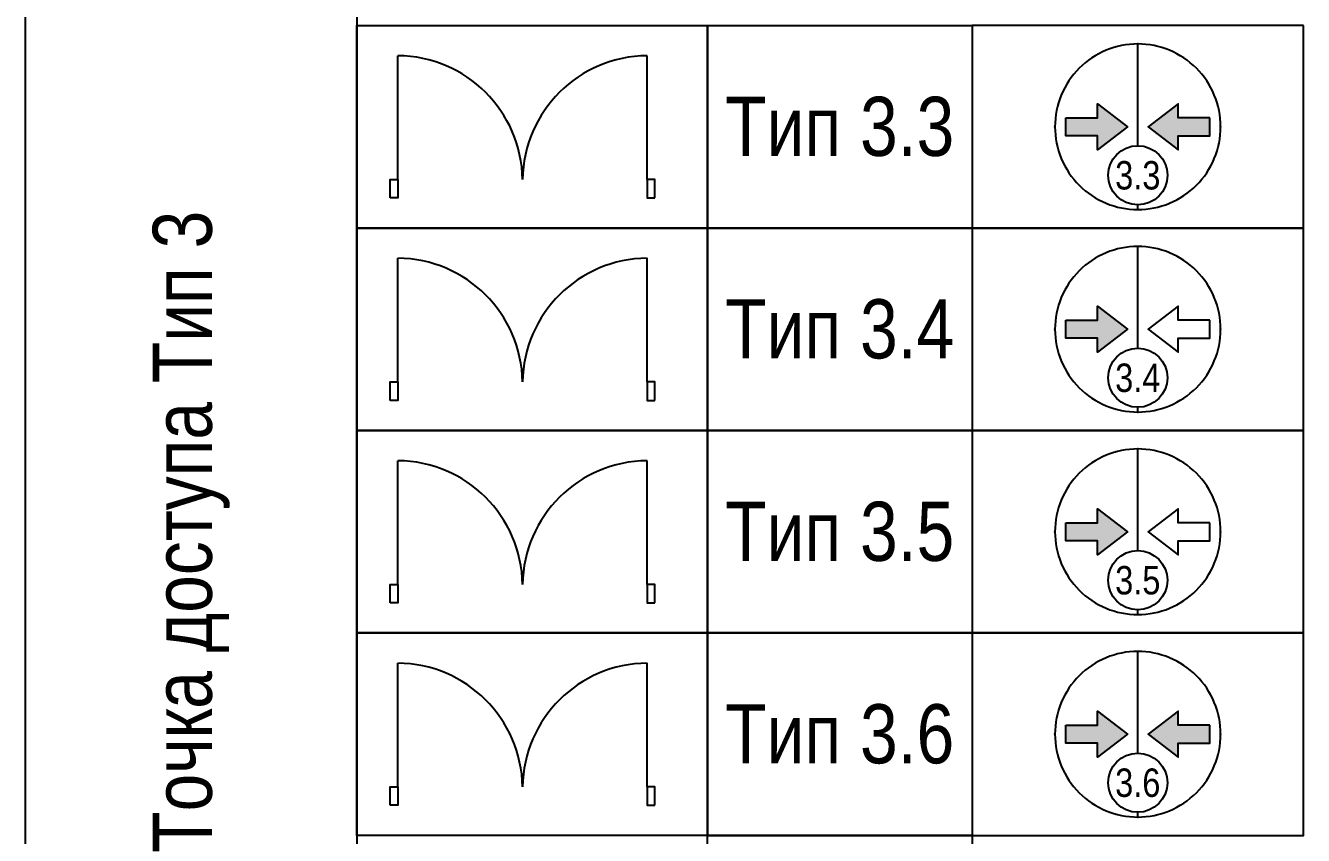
# Model space of a CAD drawing. Header units: millimetres. Extents: x -21000 to 351902, y -261781 to 19312.
# Drawn here: x 44000 to 49400, y -22744 to -19320 of the extents above; entities that cross this region are included whole.
import ezdxf
from ezdxf.enums import TextEntityAlignment as Align

# ---------------------------------------------------------------- set-up
doc = ezdxf.new("R2010")
doc.units = ezdxf.units.MM
doc.header["$MEASUREMENT"] = 0
doc.set_wipeout_variables(frame=1)
doc.layers.add('__Текст', color=7, linetype='Continuous', lineweight=0)
for name, color, linetype in [('_АТ-Имя', 7, 'Continuous'), ('_БЛ-Маска', 250, 'Continuous'), ('_БЛ-Рамки', 7, 'Continuous'), ('_КД', 84, 'Continuous')]:
    doc.layers.add(name, color=color, linetype=linetype)
for name, color, linetype, plot in [('_АТ-КД-Тип ТД', 250, 'Continuous', False), ('_АТ-Примечания', 250, 'Continuous', False), ('NOPRINT', 50, 'Continuous', False)]:
    doc.layers.add(name, color=color, linetype=linetype, plot=plot)
doc.styles.add('Arial Narrow', font='ARIALN.TTF', dxfattribs={"height": 2.5})
doc.styles.add('Arial_Narrow_shtamp', font='ARIALN.TTF')
doc.styles.add('AT-Шрифт', font='ARIALN.TTF', dxfattribs={"height": 250})

# ---------------------------------------------------------------- blocks, each defined once
blk = doc.blocks.new('Дверь2д')
at = {"color": 32}
for p, q in [((65, 156), (65, 1202)), ((2171, 156), (2171, 1202))]:
    blk.add_line(p, q, dxfattribs=at)
for points in [[(0, 0), (0, 156), (65, 156), (65, 0)], [(2236, 0), (2236, 156), (2171, 156), (2171, 0)]]:
    blk.add_lwpolyline(points, close=True, dxfattribs=at)
for centre, start, end in [((56, 140), 0.8581, 89.4967), ((2180, 140), 90.5033, 179.1419)]:
    blk.add_arc(centre, 1062, start, end, dxfattribs=at)
blk = doc.blocks.new('*U2')
at = {"layer": 'NOPRINT', "lineweight": 0}
blk.add_lwpolyline([(20, 292), (205, 292), (205, 5), (20, 5)], close=True, dxfattribs=at)
at = {"layer": 'NOPRINT', "color": 1, "lineweight": 0, "style": 'Arial_Narrow_shtamp'}
blk.add_attdef('N_LISTA', text='', height=2, dxfattribs=at).set_placement((90.17, 7.418), align=Align.MIDDLE_LEFT)
blk = doc.blocks.new('Дверь2п')
at = {"color": 5}
for p, q in [((65, 156), (65, 1202)), ((2171, 156), (2171, 1202))]:
    blk.add_line(p, q, dxfattribs=at)
for points in [[(0, 0), (0, 156), (65, 156), (65, 0)], [(2236, 0), (2236, 156), (2171, 156), (2171, 0)]]:
    blk.add_lwpolyline(points, close=True, dxfattribs=at)
for centre, start, end in [((56, 140), 0.8581, 89.4967), ((2180, 140), 90.5033, 179.1419)]:
    blk.add_arc(centre, 1062, start, end, dxfattribs=at)
blk = doc.blocks.new('ТД3.3')
blk.add_wipeout([(3.5, 0), (3.498, -0.109), (3.493, -0.219), (3.484, -0.329), (3.472, -0.438), (3.457, -0.547), (3.438, -0.655), (3.416, -0.763), (3.39, -0.87), (3.361, -0.976), (3.329, -1.081), (3.293, -1.185), (3.254, -1.288), (3.212, -1.39), (3.167, -1.49), (3.119, -1.589), (3.067, -1.686), (3.013, -1.781), (2.955, -1.875), (2.895, -1.967), (2.832, -2.057), (2.766, -2.145), (2.697, -2.231), (2.625, -2.314), (2.551, -2.395), (2.475, -2.474), (2.396, -2.551), (2.315, -2.625), (2.231, -2.696), (2.145, -2.765), (2.057, -2.831), (1.967, -2.894), (1.875, -2.955), (1.782, -3.012), (1.686, -3.067), (1.589, -3.118), (1.49, -3.166), (1.39, -3.212), (1.288, -3.254), (1.186, -3.293), (1.082, -3.328), (0.976, -3.361), (0.87, -3.39), (0.763, -3.415), (0.656, -3.438), (0.548, -3.456), (0.439, -3.472), (0.329, -3.484), (0.22, -3.493), (0.11, -3.498), (0, -3.5), (-0.11, -3.498), (-0.22, -3.493), (-0.329, -3.484), (-0.439, -3.472), (-0.548, -3.456), (-0.656, -3.438), (-0.764, -3.415), (-0.87, -3.39), (-0.976, -3.361), (-1.082, -3.328), (-1.186, -3.293), (-1.288, -3.254), (-1.39, -3.212), (-1.49, -3.166), (-1.589, -3.118), (-1.686, -3.067), (-1.782, -3.012), (-1.875, -2.955), (-1.967, -2.894), (-2.057, -2.831), (-2.145, -2.765), (-2.231, -2.696), (-2.315, -2.625), (-2.396, -2.551), (-2.475, -2.474), (-2.551, -2.395), (-2.625, -2.314), (-2.697, -2.231), (-2.766, -2.145), (-2.832, -2.057), (-2.895, -1.967), (-2.955, -1.875), (-3.013, -1.781), (-3.067, -1.686), (-3.119, -1.589), (-3.167, -1.49), (-3.212, -1.39), (-3.254, -1.288), (-3.293, -1.185), (-3.329, -1.081), (-3.361, -0.976), (-3.39, -0.87), (-3.416, -0.763), (-3.438, -0.655), (-3.457, -0.547), (-3.472, -0.438), (-3.484, -0.329), (-3.493, -0.219), (-3.498, -0.109), (-3.5, 0), (-3.498, 0.11), (-3.493, 0.22), (-3.484, 0.33), (-3.472, 0.439), (-3.457, 0.548), (-3.438, 0.656), (-3.416, 0.764), (-3.39, 0.871), (-3.361, 0.977), (-3.329, 1.082), (-3.293, 1.186), (-3.254, 1.289), (-3.212, 1.39), (-3.167, 1.491), (-3.119, 1.589), (-3.067, 1.687), (-3.013, 1.782), (-2.955, 1.876), (-2.895, 1.968), (-2.832, 2.058), (-2.766, 2.146), (-2.697, 2.231), (-2.625, 2.315), (-2.551, 2.396), (-2.475, 2.475), (-2.396, 2.552), (-2.315, 2.626), (-2.231, 2.697), (-2.145, 2.766), (-2.057, 2.832), (-1.967, 2.895), (-1.875, 2.956), (-1.782, 3.013), (-1.686, 3.068), (-1.589, 3.119), (-1.49, 3.167), (-1.39, 3.213), (-1.288, 3.255), (-1.186, 3.294), (-1.082, 3.329), (-0.976, 3.361), (-0.87, 3.39), (-0.764, 3.416), (-0.656, 3.438), (-0.548, 3.457), (-0.439, 3.473), (-0.329, 3.485), (-0.22, 3.494), (-0.11, 3.499), (0, 3.5), (0.11, 3.499), (0.22, 3.494), (0.329, 3.485), (0.439, 3.473), (0.548, 3.457), (0.656, 3.438), (0.763, 3.416), (0.87, 3.39), (0.976, 3.361), (1.082, 3.329), (1.186, 3.294), (1.288, 3.255), (1.39, 3.213), (1.49, 3.167), (1.589, 3.119), (1.686, 3.068), (1.782, 3.013), (1.875, 2.956), (1.967, 2.895), (2.057, 2.832), (2.145, 2.766), (2.231, 2.697), (2.315, 2.626), (2.396, 2.552), (2.475, 2.475), (2.551, 2.396), (2.625, 2.315), (2.697, 2.231), (2.766, 2.146), (2.832, 2.058), (2.895, 1.968), (2.955, 1.876), (3.013, 1.782), (3.067, 1.687), (3.119, 1.589), (3.167, 1.491), (3.212, 1.39), (3.254, 1.289), (3.293, 1.186), (3.329, 1.082), (3.361, 0.977), (3.39, 0.871), (3.416, 0.764), (3.438, 0.656), (3.457, 0.548), (3.472, 0.439), (3.484, 0.33), (3.493, 0.22), (3.498, 0.11)]).dxf.layer = '_БЛ-Маска'
at = {"ltscale": 100}
h = blk.add_hatch(color=84, dxfattribs=at)
h.dxf.hatch_style = 1
h.paths.add_polyline_path([(-1.7, 0.381), (-3.039, 0.381), (-3.039, -0.38), (-1.7, -0.38), (-1.7, -0.974), (-0.434, 0), (-1.7, 0.975)])
h = blk.add_hatch(color=84, dxfattribs=at)
h.dxf.hatch_style = 1
h.paths.add_polyline_path([(1.7, 0.381), (3.039, 0.381), (3.039, -0.38), (1.7, -0.38), (1.7, -0.974), (0.434, 0), (1.7, 0.975)])
blk.add_lwpolyline([(3.5, 0, 0.414214), (0, 3.5, 0.414214), (-3.5, 0, 0.414214), (0, -3.5, 0.414214)], format="xyb", close=True, dxfattribs=at)
blk.add_lwpolyline([(0, -3.5), (0, 3.5)], dxfattribs=at)
blk.add_lwpolyline([(0, -3.5), (0, 3.5)], dxfattribs=at)
for points in [[(-3.039, 0.381), (-1.7, 0.381), (-1.7, 0.975), (-0.434, 0), (-1.7, -0.974), (-1.7, -0.38), (-3.039, -0.38)], [(3.039, 0.381), (1.7, 0.381), (1.7, 0.975), (0.434, 0), (1.7, -0.974), (1.7, -0.38), (3.039, -0.38)]]:
    blk.add_lwpolyline(points, close=True, dxfattribs=at)
at = {"color": 0, "linetype": 'ByBlock', "lineweight": -2, "ltscale": 100}
for p in [(0, 3.5), (-3.5, 0), (3.5, 0), (0, -3.5)]:
    blk.add_point(p, dxfattribs=at)
at = {"layer": '_АТ-Имя', "ltscale": 100, "style": 'AT-Шрифт'}
blk.add_attdef('ПОЗИЦИЯ', text='', height=2, dxfattribs=at).set_placement((0.047, 3.502), align=Align.BOTTOM_CENTER)
at = {"layer": '_АТ-Примечания', "ltscale": 100, "style": 'AT-Шрифт', "flags": 1}
blk.add_attdef('МАРКА', text='', height=0.25, dxfattribs=at).set_placement((0.341, 3.126), align=Align.MIDDLE_CENTER)
for tag, p in [('НАИМЕНОВАНИЕ', (0.047, 3.501)), ('КОД', (0.047, 2.501)), ('РИП', (0.047, 2.001)), ('КД', (0.047, 1.501)), ('СЧ', (0.047, 1.001)), ('ДК', (0.047, 0.501)), ('КВ', (0.047, 0.001)), ('АКВ', (0.047, -0.499)), ('ЗАМОК', (0.047, -0.999)), ('ДОВОДЧИК', (0.047, -1.499))]:
    blk.add_attdef(tag, p, '', height=0.25, dxfattribs=at)
at = {"linetype": 'ByBlock'}
blk.add_wipeout([(1.251, -2.05), (1.248, -2.128), (1.241, -2.206), (1.228, -2.284), (1.211, -2.36), (1.189, -2.436), (1.163, -2.51), (1.132, -2.582), (1.096, -2.652), (1.056, -2.719), (1.012, -2.784), (0.964, -2.846), (0.912, -2.905), (0.856, -2.961), (0.797, -3.013), (0.735, -3.061), (0.67, -3.105), (0.603, -3.145), (0.533, -3.181), (0.461, -3.212), (0.387, -3.238), (0.311, -3.26), (0.235, -3.277), (0.157, -3.29), (0.079, -3.297), (0.001, -3.3), (-0.078, -3.297), (-0.156, -3.29), (-0.234, -3.277), (-0.31, -3.26), (-0.386, -3.238), (-0.46, -3.212), (-0.532, -3.181), (-0.602, -3.145), (-0.669, -3.105), (-0.734, -3.061), (-0.796, -3.013), (-0.855, -2.961), (-0.911, -2.905), (-0.963, -2.846), (-1.011, -2.784), (-1.055, -2.719), (-1.095, -2.652), (-1.13, -2.582), (-1.162, -2.51), (-1.188, -2.436), (-1.21, -2.36), (-1.227, -2.284), (-1.24, -2.206), (-1.247, -2.128), (-1.249, -2.05), (-1.247, -1.971), (-1.24, -1.893), (-1.227, -1.815), (-1.21, -1.739), (-1.188, -1.663), (-1.162, -1.589), (-1.13, -1.517), (-1.095, -1.447), (-1.055, -1.38), (-1.011, -1.315), (-0.963, -1.253), (-0.911, -1.194), (-0.855, -1.138), (-0.796, -1.086), (-0.734, -1.038), (-0.669, -0.994), (-0.602, -0.954), (-0.532, -0.919), (-0.46, -0.887), (-0.386, -0.861), (-0.31, -0.839), (-0.234, -0.822), (-0.156, -0.809), (-0.078, -0.802), (0.001, -0.8), (0.079, -0.802), (0.157, -0.809), (0.235, -0.822), (0.311, -0.839), (0.387, -0.861), (0.461, -0.887), (0.533, -0.919), (0.603, -0.954), (0.67, -0.994), (0.735, -1.038), (0.797, -1.086), (0.856, -1.138), (0.912, -1.194), (0.964, -1.253), (1.012, -1.315), (1.056, -1.38), (1.096, -1.447), (1.132, -1.517), (1.163, -1.589), (1.189, -1.663), (1.211, -1.739), (1.228, -1.815), (1.241, -1.893), (1.248, -1.971)], dxfattribs=at).dxf.layer = '_АТ-КД-Тип ТД'
at = {"layer": '_АТ-КД-Тип ТД', "color": 32, "linetype": 'ByBlock', "lineweight": -2}
blk.add_circle((0.001, -2.05), 1.25, dxfattribs=at)
at = {"layer": '_АТ-КД-Тип ТД', "color": 7, "linetype": 'ByBlock', "lineweight": -2, "ltscale": 100, "style": 'AT-Шрифт'}
blk.add_attdef('ТИП', text='', height=1.2, dxfattribs=at).set_placement((0, -2.05), align=Align.MIDDLE_CENTER)
blk = doc.blocks.new('ТД3.4')
blk.add_wipeout([(3.5, 0), (3.498, -0.109), (3.493, -0.219), (3.484, -0.329), (3.472, -0.438), (3.457, -0.547), (3.438, -0.655), (3.416, -0.763), (3.39, -0.87), (3.361, -0.976), (3.329, -1.081), (3.293, -1.185), (3.254, -1.288), (3.212, -1.39), (3.167, -1.49), (3.119, -1.589), (3.067, -1.686), (3.013, -1.781), (2.955, -1.875), (2.895, -1.967), (2.832, -2.057), (2.766, -2.145), (2.697, -2.231), (2.625, -2.314), (2.551, -2.395), (2.475, -2.474), (2.396, -2.551), (2.315, -2.625), (2.231, -2.696), (2.145, -2.765), (2.057, -2.831), (1.967, -2.894), (1.875, -2.955), (1.782, -3.012), (1.686, -3.067), (1.589, -3.118), (1.49, -3.166), (1.39, -3.212), (1.288, -3.254), (1.186, -3.293), (1.082, -3.328), (0.976, -3.361), (0.87, -3.39), (0.763, -3.415), (0.656, -3.438), (0.548, -3.456), (0.439, -3.472), (0.329, -3.484), (0.22, -3.493), (0.11, -3.498), (0, -3.5), (-0.11, -3.498), (-0.22, -3.493), (-0.329, -3.484), (-0.439, -3.472), (-0.548, -3.456), (-0.656, -3.438), (-0.764, -3.415), (-0.87, -3.39), (-0.976, -3.361), (-1.082, -3.328), (-1.186, -3.293), (-1.288, -3.254), (-1.39, -3.212), (-1.49, -3.166), (-1.589, -3.118), (-1.686, -3.067), (-1.782, -3.012), (-1.875, -2.955), (-1.967, -2.894), (-2.057, -2.831), (-2.145, -2.765), (-2.231, -2.696), (-2.315, -2.625), (-2.396, -2.551), (-2.475, -2.474), (-2.551, -2.395), (-2.625, -2.314), (-2.697, -2.231), (-2.766, -2.145), (-2.832, -2.057), (-2.895, -1.967), (-2.955, -1.875), (-3.013, -1.781), (-3.067, -1.686), (-3.119, -1.589), (-3.167, -1.49), (-3.212, -1.39), (-3.254, -1.288), (-3.293, -1.185), (-3.329, -1.081), (-3.361, -0.976), (-3.39, -0.87), (-3.416, -0.763), (-3.438, -0.655), (-3.457, -0.547), (-3.472, -0.438), (-3.484, -0.329), (-3.493, -0.219), (-3.498, -0.109), (-3.5, 0), (-3.498, 0.11), (-3.493, 0.22), (-3.484, 0.33), (-3.472, 0.439), (-3.457, 0.548), (-3.438, 0.656), (-3.416, 0.764), (-3.39, 0.871), (-3.361, 0.977), (-3.329, 1.082), (-3.293, 1.186), (-3.254, 1.289), (-3.212, 1.39), (-3.167, 1.491), (-3.119, 1.589), (-3.067, 1.687), (-3.013, 1.782), (-2.955, 1.876), (-2.895, 1.968), (-2.832, 2.058), (-2.766, 2.146), (-2.697, 2.231), (-2.625, 2.315), (-2.551, 2.396), (-2.475, 2.475), (-2.396, 2.552), (-2.315, 2.626), (-2.231, 2.697), (-2.145, 2.766), (-2.057, 2.832), (-1.967, 2.895), (-1.875, 2.956), (-1.782, 3.013), (-1.686, 3.068), (-1.589, 3.119), (-1.49, 3.167), (-1.39, 3.213), (-1.288, 3.255), (-1.186, 3.294), (-1.082, 3.329), (-0.976, 3.361), (-0.87, 3.39), (-0.764, 3.416), (-0.656, 3.438), (-0.548, 3.457), (-0.439, 3.473), (-0.329, 3.485), (-0.22, 3.494), (-0.11, 3.499), (0, 3.5), (0.11, 3.499), (0.22, 3.494), (0.329, 3.485), (0.439, 3.473), (0.548, 3.457), (0.656, 3.438), (0.763, 3.416), (0.87, 3.39), (0.976, 3.361), (1.082, 3.329), (1.186, 3.294), (1.288, 3.255), (1.39, 3.213), (1.49, 3.167), (1.589, 3.119), (1.686, 3.068), (1.782, 3.013), (1.875, 2.956), (1.967, 2.895), (2.057, 2.832), (2.145, 2.766), (2.231, 2.697), (2.315, 2.626), (2.396, 2.552), (2.475, 2.475), (2.551, 2.396), (2.625, 2.315), (2.697, 2.231), (2.766, 2.146), (2.832, 2.058), (2.895, 1.968), (2.955, 1.876), (3.013, 1.782), (3.067, 1.687), (3.119, 1.589), (3.167, 1.491), (3.212, 1.39), (3.254, 1.289), (3.293, 1.186), (3.329, 1.082), (3.361, 0.977), (3.39, 0.871), (3.416, 0.764), (3.438, 0.656), (3.457, 0.548), (3.472, 0.439), (3.484, 0.33), (3.493, 0.22), (3.498, 0.11)]).dxf.layer = '_БЛ-Маска'
at = {"ltscale": 100}
h = blk.add_hatch(color=84, dxfattribs=at)
h.dxf.hatch_style = 1
h.paths.add_polyline_path([(-1.7, 0.381), (-3.039, 0.381), (-3.039, -0.38), (-1.7, -0.38), (-1.7, -0.974), (-0.434, 0), (-1.7, 0.975)])
blk.add_lwpolyline([(3.5, 0, 0.414214), (0, 3.5, 0.414214), (-3.5, 0, 0.414214), (0, -3.5, 0.414214)], format="xyb", close=True, dxfattribs=at)
blk.add_lwpolyline([(0, -3.5), (0, 3.5)], dxfattribs=at)
blk.add_lwpolyline([(0, -3.5), (0, 3.5)], dxfattribs=at)
for points in [[(-3.039, 0.381), (-1.7, 0.381), (-1.7, 0.975), (-0.434, 0), (-1.7, -0.974), (-1.7, -0.38), (-3.039, -0.38)], [(3.039, 0.381), (1.7, 0.381), (1.7, 0.975), (0.434, 0), (1.7, -0.974), (1.7, -0.38), (3.039, -0.38)]]:
    blk.add_lwpolyline(points, close=True, dxfattribs=at)
at = {"color": 0, "linetype": 'ByBlock', "lineweight": -2, "ltscale": 100}
for p in [(0, 3.5), (-3.5, 0), (3.5, 0), (0, -3.5)]:
    blk.add_point(p, dxfattribs=at)
at = {"layer": '_АТ-Имя', "ltscale": 100, "style": 'AT-Шрифт'}
blk.add_attdef('ПОЗИЦИЯ', text='', height=2, dxfattribs=at).set_placement((0, 3.501), align=Align.BOTTOM_CENTER)
at = {"layer": '_АТ-Примечания', "ltscale": 100, "style": 'AT-Шрифт', "flags": 1}
blk.add_attdef('МАРКА', text='', height=0.25, dxfattribs=at).set_placement((0.294, 3.125), align=Align.MIDDLE_CENTER)
for tag, p in [('НАИМЕНОВАНИЕ', (0, 3.5)), ('КОД', (0, 2.5)), ('РИП', (0, 2)), ('КД', (0, 1.5)), ('СЧ', (0, 1)), ('ДК_ПЛ.ДВ.', (0, 0.5)), ('КВ', (0, 0)), ('АКВ', (0, -0.5)), ('ЗАМОК_ПЛ.ДВ.', (0, -1)), ('ДОВОДЧИК_ПЛ.ДВ.', (0, -1.5))]:
    blk.add_attdef(tag, p, '', height=0.25, dxfattribs=at)
at = {"linetype": 'ByBlock'}
blk.add_wipeout([(1.249, -2.049), (1.247, -2.128), (1.24, -2.206), (1.227, -2.283), (1.21, -2.36), (1.188, -2.435), (1.162, -2.509), (1.13, -2.581), (1.095, -2.651), (1.055, -2.719), (1.011, -2.784), (0.963, -2.846), (0.911, -2.905), (0.855, -2.96), (0.796, -3.012), (0.734, -3.06), (0.669, -3.104), (0.602, -3.144), (0.532, -3.18), (0.46, -3.211), (0.386, -3.238), (0.31, -3.26), (0.234, -3.277), (0.156, -3.289), (0.078, -3.297), (-0.001, -3.299), (-0.079, -3.297), (-0.157, -3.289), (-0.235, -3.277), (-0.311, -3.26), (-0.387, -3.238), (-0.461, -3.211), (-0.533, -3.18), (-0.603, -3.144), (-0.67, -3.104), (-0.735, -3.06), (-0.797, -3.012), (-0.856, -2.96), (-0.912, -2.905), (-0.964, -2.846), (-1.012, -2.784), (-1.056, -2.719), (-1.096, -2.651), (-1.132, -2.581), (-1.163, -2.509), (-1.189, -2.435), (-1.211, -2.36), (-1.228, -2.283), (-1.241, -2.206), (-1.248, -2.128), (-1.251, -2.049), (-1.248, -1.971), (-1.241, -1.892), (-1.228, -1.815), (-1.211, -1.738), (-1.189, -1.663), (-1.163, -1.589), (-1.132, -1.517), (-1.096, -1.447), (-1.056, -1.379), (-1.012, -1.314), (-0.964, -1.252), (-0.912, -1.193), (-0.856, -1.138), (-0.797, -1.086), (-0.735, -1.038), (-0.67, -0.994), (-0.603, -0.954), (-0.533, -0.918), (-0.461, -0.887), (-0.387, -0.86), (-0.311, -0.838), (-0.235, -0.821), (-0.157, -0.809), (-0.079, -0.802), (-0.001, -0.799), (0.078, -0.802), (0.156, -0.809), (0.234, -0.821), (0.31, -0.838), (0.386, -0.86), (0.46, -0.887), (0.532, -0.918), (0.602, -0.954), (0.669, -0.994), (0.734, -1.038), (0.796, -1.086), (0.855, -1.138), (0.911, -1.193), (0.963, -1.252), (1.011, -1.314), (1.055, -1.379), (1.095, -1.447), (1.13, -1.517), (1.162, -1.589), (1.188, -1.663), (1.21, -1.738), (1.227, -1.815), (1.24, -1.892), (1.247, -1.971)], dxfattribs=at).dxf.layer = '_АТ-КД-Тип ТД'
at = {"layer": '_АТ-КД-Тип ТД', "color": 5, "linetype": 'ByBlock', "lineweight": -2}
blk.add_circle((-0.001, -2.049), 1.25, dxfattribs=at)
at = {"layer": '_АТ-КД-Тип ТД', "color": 7, "linetype": 'ByBlock', "lineweight": -2, "ltscale": 100, "style": 'AT-Шрифт'}
blk.add_attdef('ТИП', text='', height=1.2, dxfattribs=at).set_placement((0, -2.05), align=Align.MIDDLE_CENTER)
blk = doc.blocks.new('ТД3.5')
blk.add_wipeout([(3.5, 0), (3.498, -0.109), (3.493, -0.219), (3.484, -0.329), (3.472, -0.438), (3.457, -0.547), (3.438, -0.655), (3.416, -0.763), (3.39, -0.87), (3.361, -0.976), (3.329, -1.081), (3.293, -1.185), (3.254, -1.288), (3.212, -1.39), (3.167, -1.49), (3.119, -1.589), (3.067, -1.686), (3.013, -1.781), (2.955, -1.875), (2.895, -1.967), (2.832, -2.057), (2.766, -2.145), (2.697, -2.231), (2.625, -2.314), (2.551, -2.395), (2.475, -2.474), (2.396, -2.551), (2.315, -2.625), (2.231, -2.696), (2.145, -2.765), (2.057, -2.831), (1.967, -2.894), (1.875, -2.955), (1.782, -3.012), (1.686, -3.067), (1.589, -3.118), (1.49, -3.166), (1.39, -3.212), (1.288, -3.254), (1.186, -3.293), (1.082, -3.328), (0.976, -3.361), (0.87, -3.39), (0.763, -3.415), (0.656, -3.438), (0.548, -3.456), (0.439, -3.472), (0.329, -3.484), (0.22, -3.493), (0.11, -3.498), (0, -3.5), (-0.11, -3.498), (-0.22, -3.493), (-0.329, -3.484), (-0.439, -3.472), (-0.548, -3.456), (-0.656, -3.438), (-0.764, -3.415), (-0.87, -3.39), (-0.976, -3.361), (-1.082, -3.328), (-1.186, -3.293), (-1.288, -3.254), (-1.39, -3.212), (-1.49, -3.166), (-1.589, -3.118), (-1.686, -3.067), (-1.782, -3.012), (-1.875, -2.955), (-1.967, -2.894), (-2.057, -2.831), (-2.145, -2.765), (-2.231, -2.696), (-2.315, -2.625), (-2.396, -2.551), (-2.475, -2.474), (-2.551, -2.395), (-2.625, -2.314), (-2.697, -2.231), (-2.766, -2.145), (-2.832, -2.057), (-2.895, -1.967), (-2.955, -1.875), (-3.013, -1.781), (-3.067, -1.686), (-3.119, -1.589), (-3.167, -1.49), (-3.212, -1.39), (-3.254, -1.288), (-3.293, -1.185), (-3.329, -1.081), (-3.361, -0.976), (-3.39, -0.87), (-3.416, -0.763), (-3.438, -0.655), (-3.457, -0.547), (-3.472, -0.438), (-3.484, -0.329), (-3.493, -0.219), (-3.498, -0.109), (-3.5, 0), (-3.498, 0.11), (-3.493, 0.22), (-3.484, 0.33), (-3.472, 0.439), (-3.457, 0.548), (-3.438, 0.656), (-3.416, 0.764), (-3.39, 0.871), (-3.361, 0.977), (-3.329, 1.082), (-3.293, 1.186), (-3.254, 1.289), (-3.212, 1.39), (-3.167, 1.491), (-3.119, 1.589), (-3.067, 1.687), (-3.013, 1.782), (-2.955, 1.876), (-2.895, 1.968), (-2.832, 2.058), (-2.766, 2.146), (-2.697, 2.231), (-2.625, 2.315), (-2.551, 2.396), (-2.475, 2.475), (-2.396, 2.552), (-2.315, 2.626), (-2.231, 2.697), (-2.145, 2.766), (-2.057, 2.832), (-1.967, 2.895), (-1.875, 2.956), (-1.782, 3.013), (-1.686, 3.068), (-1.589, 3.119), (-1.49, 3.167), (-1.39, 3.213), (-1.288, 3.255), (-1.186, 3.294), (-1.082, 3.329), (-0.976, 3.361), (-0.87, 3.39), (-0.764, 3.416), (-0.656, 3.438), (-0.548, 3.457), (-0.439, 3.473), (-0.329, 3.485), (-0.22, 3.494), (-0.11, 3.499), (0, 3.5), (0.11, 3.499), (0.22, 3.494), (0.329, 3.485), (0.439, 3.473), (0.548, 3.457), (0.656, 3.438), (0.763, 3.416), (0.87, 3.39), (0.976, 3.361), (1.082, 3.329), (1.186, 3.294), (1.288, 3.255), (1.39, 3.213), (1.49, 3.167), (1.589, 3.119), (1.686, 3.068), (1.782, 3.013), (1.875, 2.956), (1.967, 2.895), (2.057, 2.832), (2.145, 2.766), (2.231, 2.697), (2.315, 2.626), (2.396, 2.552), (2.475, 2.475), (2.551, 2.396), (2.625, 2.315), (2.697, 2.231), (2.766, 2.146), (2.832, 2.058), (2.895, 1.968), (2.955, 1.876), (3.013, 1.782), (3.067, 1.687), (3.119, 1.589), (3.167, 1.491), (3.212, 1.39), (3.254, 1.289), (3.293, 1.186), (3.329, 1.082), (3.361, 0.977), (3.39, 0.871), (3.416, 0.764), (3.438, 0.656), (3.457, 0.548), (3.472, 0.439), (3.484, 0.33), (3.493, 0.22), (3.498, 0.11)]).dxf.layer = '_БЛ-Маска'
at = {"ltscale": 100}
h = blk.add_hatch(color=84, dxfattribs=at)
h.dxf.hatch_style = 1
h.paths.add_polyline_path([(-1.7, 0.381), (-3.039, 0.381), (-3.039, -0.38), (-1.7, -0.38), (-1.7, -0.974), (-0.434, 0), (-1.7, 0.975)])
blk.add_lwpolyline([(3.5, 0, 0.414214), (0, 3.5, 0.414214), (-3.5, 0, 0.414214), (0, -3.5, 0.414214)], format="xyb", close=True, dxfattribs=at)
blk.add_lwpolyline([(0, -3.5), (0, 3.5)], dxfattribs=at)
blk.add_lwpolyline([(0, -3.5), (0, 3.5)], dxfattribs=at)
for points in [[(-3.039, 0.381), (-1.7, 0.381), (-1.7, 0.975), (-0.434, 0), (-1.7, -0.974), (-1.7, -0.38), (-3.039, -0.38)], [(3.039, 0.381), (1.7, 0.381), (1.7, 0.975), (0.434, 0), (1.7, -0.974), (1.7, -0.38), (3.039, -0.38)]]:
    blk.add_lwpolyline(points, close=True, dxfattribs=at)
at = {"color": 0, "linetype": 'ByBlock', "lineweight": -2, "ltscale": 100}
for p in [(0, 3.5), (-3.5, 0), (3.5, 0), (0, -3.5)]:
    blk.add_point(p, dxfattribs=at)
at = {"layer": '_АТ-Имя', "ltscale": 100, "style": 'AT-Шрифт'}
blk.add_attdef('ПОЗИЦИЯ', text='', height=2, dxfattribs=at).set_placement((-0.016, 3.501), align=Align.BOTTOM_CENTER)
at = {"layer": '_АТ-Примечания', "ltscale": 100, "style": 'AT-Шрифт', "flags": 1}
blk.add_attdef('МАРКА', text='', height=0.25, dxfattribs=at).set_placement((0.278, 3.125), align=Align.MIDDLE_CENTER)
for tag, p in [('НАИМЕНОВАНИЕ', (-0.016, 3.5)), ('КОД', (-0.016, 2.5)), ('РИП', (-0.016, 2)), ('КД', (-0.016, 1.5)), ('СЧ', (-0.016, 1)), ('ДК_ПЛ.ДВ.', (-0.016, 0.5)), ('КВ', (-0.016, 0)), ('АКВ', (-0.016, -0.5)), ('ЗАМОК_ПЛ.ДВ.', (-0.016, -1)), ('ДОВОДЧИК_ПЛ.ДВ.', (-0.016, -1.5))]:
    blk.add_attdef(tag, p, '', height=0.25, dxfattribs=at)
at = {"linetype": 'ByBlock'}
blk.add_wipeout([(1.249, -2.049), (1.247, -2.128), (1.24, -2.206), (1.227, -2.283), (1.21, -2.36), (1.188, -2.435), (1.162, -2.509), (1.13, -2.581), (1.095, -2.651), (1.055, -2.719), (1.011, -2.784), (0.963, -2.846), (0.911, -2.905), (0.855, -2.96), (0.796, -3.012), (0.734, -3.06), (0.669, -3.104), (0.602, -3.144), (0.532, -3.18), (0.46, -3.211), (0.386, -3.238), (0.31, -3.26), (0.234, -3.277), (0.156, -3.289), (0.078, -3.297), (-0.001, -3.299), (-0.079, -3.297), (-0.157, -3.289), (-0.235, -3.277), (-0.311, -3.26), (-0.387, -3.238), (-0.461, -3.211), (-0.533, -3.18), (-0.603, -3.144), (-0.67, -3.104), (-0.735, -3.06), (-0.797, -3.012), (-0.856, -2.96), (-0.912, -2.905), (-0.964, -2.846), (-1.012, -2.784), (-1.056, -2.719), (-1.096, -2.651), (-1.132, -2.581), (-1.163, -2.509), (-1.189, -2.435), (-1.211, -2.36), (-1.228, -2.283), (-1.241, -2.206), (-1.248, -2.128), (-1.251, -2.049), (-1.248, -1.971), (-1.241, -1.892), (-1.228, -1.815), (-1.211, -1.738), (-1.189, -1.663), (-1.163, -1.589), (-1.132, -1.517), (-1.096, -1.447), (-1.056, -1.379), (-1.012, -1.314), (-0.964, -1.252), (-0.912, -1.193), (-0.856, -1.138), (-0.797, -1.086), (-0.735, -1.038), (-0.67, -0.994), (-0.603, -0.954), (-0.533, -0.918), (-0.461, -0.887), (-0.387, -0.86), (-0.311, -0.838), (-0.235, -0.821), (-0.157, -0.809), (-0.079, -0.802), (-0.001, -0.799), (0.078, -0.802), (0.156, -0.809), (0.234, -0.821), (0.31, -0.838), (0.386, -0.86), (0.46, -0.887), (0.532, -0.918), (0.602, -0.954), (0.669, -0.994), (0.734, -1.038), (0.796, -1.086), (0.855, -1.138), (0.911, -1.193), (0.963, -1.252), (1.011, -1.314), (1.055, -1.379), (1.095, -1.447), (1.13, -1.517), (1.162, -1.589), (1.188, -1.663), (1.21, -1.738), (1.227, -1.815), (1.24, -1.892), (1.247, -1.971)], dxfattribs=at).dxf.layer = '_АТ-КД-Тип ТД'
at = {"layer": '_АТ-КД-Тип ТД', "color": 5, "linetype": 'ByBlock', "lineweight": -2}
blk.add_circle((-0.001, -2.049), 1.25, dxfattribs=at)
at = {"layer": '_АТ-КД-Тип ТД', "color": 7, "linetype": 'ByBlock', "lineweight": -2, "ltscale": 100, "style": 'AT-Шрифт'}
blk.add_attdef('ТИП', text='', height=1.2, dxfattribs=at).set_placement((0, -2.05), align=Align.MIDDLE_CENTER)
blk = doc.blocks.new('ТД3.6')
at = {"layer": '_АТ-Имя', "ltscale": 100, "style": 'AT-Шрифт'}
blk.add_attdef('ПОЗИЦИЯ', text='', height=2, dxfattribs=at).set_placement((0.047, 3.502), align=Align.BOTTOM_CENTER)
blk.add_wipeout([(3.5, 0), (3.498, -0.109), (3.493, -0.219), (3.484, -0.329), (3.472, -0.438), (3.457, -0.547), (3.438, -0.655), (3.416, -0.763), (3.39, -0.87), (3.361, -0.976), (3.329, -1.081), (3.293, -1.185), (3.254, -1.288), (3.212, -1.39), (3.167, -1.49), (3.119, -1.589), (3.067, -1.686), (3.013, -1.781), (2.955, -1.875), (2.895, -1.967), (2.832, -2.057), (2.766, -2.145), (2.697, -2.231), (2.625, -2.314), (2.551, -2.395), (2.475, -2.474), (2.396, -2.551), (2.315, -2.625), (2.231, -2.696), (2.145, -2.765), (2.057, -2.831), (1.967, -2.894), (1.875, -2.955), (1.782, -3.012), (1.686, -3.067), (1.589, -3.118), (1.49, -3.166), (1.39, -3.212), (1.288, -3.254), (1.186, -3.293), (1.082, -3.328), (0.976, -3.361), (0.87, -3.39), (0.763, -3.415), (0.656, -3.438), (0.548, -3.456), (0.439, -3.472), (0.329, -3.484), (0.22, -3.493), (0.11, -3.498), (0, -3.5), (-0.11, -3.498), (-0.22, -3.493), (-0.329, -3.484), (-0.439, -3.472), (-0.548, -3.456), (-0.656, -3.438), (-0.764, -3.415), (-0.87, -3.39), (-0.976, -3.361), (-1.082, -3.328), (-1.186, -3.293), (-1.288, -3.254), (-1.39, -3.212), (-1.49, -3.166), (-1.589, -3.118), (-1.686, -3.067), (-1.782, -3.012), (-1.875, -2.955), (-1.967, -2.894), (-2.057, -2.831), (-2.145, -2.765), (-2.231, -2.696), (-2.315, -2.625), (-2.396, -2.551), (-2.475, -2.474), (-2.551, -2.395), (-2.625, -2.314), (-2.697, -2.231), (-2.766, -2.145), (-2.832, -2.057), (-2.895, -1.967), (-2.955, -1.875), (-3.013, -1.781), (-3.067, -1.686), (-3.119, -1.589), (-3.167, -1.49), (-3.212, -1.39), (-3.254, -1.288), (-3.293, -1.185), (-3.329, -1.081), (-3.361, -0.976), (-3.39, -0.87), (-3.416, -0.763), (-3.438, -0.655), (-3.457, -0.547), (-3.472, -0.438), (-3.484, -0.329), (-3.493, -0.219), (-3.498, -0.109), (-3.5, 0), (-3.498, 0.11), (-3.493, 0.22), (-3.484, 0.33), (-3.472, 0.439), (-3.457, 0.548), (-3.438, 0.656), (-3.416, 0.764), (-3.39, 0.871), (-3.361, 0.977), (-3.329, 1.082), (-3.293, 1.186), (-3.254, 1.289), (-3.212, 1.39), (-3.167, 1.491), (-3.119, 1.589), (-3.067, 1.687), (-3.013, 1.782), (-2.955, 1.876), (-2.895, 1.968), (-2.832, 2.058), (-2.766, 2.146), (-2.697, 2.231), (-2.625, 2.315), (-2.551, 2.396), (-2.475, 2.475), (-2.396, 2.552), (-2.315, 2.626), (-2.231, 2.697), (-2.145, 2.766), (-2.057, 2.832), (-1.967, 2.895), (-1.875, 2.956), (-1.782, 3.013), (-1.686, 3.068), (-1.589, 3.119), (-1.49, 3.167), (-1.39, 3.213), (-1.288, 3.255), (-1.186, 3.294), (-1.082, 3.329), (-0.976, 3.361), (-0.87, 3.39), (-0.764, 3.416), (-0.656, 3.438), (-0.548, 3.457), (-0.439, 3.473), (-0.329, 3.485), (-0.22, 3.494), (-0.11, 3.499), (0, 3.5), (0.11, 3.499), (0.22, 3.494), (0.329, 3.485), (0.439, 3.473), (0.548, 3.457), (0.656, 3.438), (0.763, 3.416), (0.87, 3.39), (0.976, 3.361), (1.082, 3.329), (1.186, 3.294), (1.288, 3.255), (1.39, 3.213), (1.49, 3.167), (1.589, 3.119), (1.686, 3.068), (1.782, 3.013), (1.875, 2.956), (1.967, 2.895), (2.057, 2.832), (2.145, 2.766), (2.231, 2.697), (2.315, 2.626), (2.396, 2.552), (2.475, 2.475), (2.551, 2.396), (2.625, 2.315), (2.697, 2.231), (2.766, 2.146), (2.832, 2.058), (2.895, 1.968), (2.955, 1.876), (3.013, 1.782), (3.067, 1.687), (3.119, 1.589), (3.167, 1.491), (3.212, 1.39), (3.254, 1.289), (3.293, 1.186), (3.329, 1.082), (3.361, 0.977), (3.39, 0.871), (3.416, 0.764), (3.438, 0.656), (3.457, 0.548), (3.472, 0.439), (3.484, 0.33), (3.493, 0.22), (3.498, 0.11)]).dxf.layer = '_БЛ-Маска'
at = {"ltscale": 100}
h = blk.add_hatch(color=84, dxfattribs=at)
h.dxf.hatch_style = 1
h.paths.add_polyline_path([(-1.7, 0.381), (-3.039, 0.381), (-3.039, -0.38), (-1.7, -0.38), (-1.7, -0.974), (-0.434, 0), (-1.7, 0.975)])
h = blk.add_hatch(color=84, dxfattribs=at)
h.dxf.hatch_style = 1
h.paths.add_polyline_path([(1.7, 0.381), (3.039, 0.381), (3.039, -0.38), (1.7, -0.38), (1.7, -0.974), (0.434, 0), (1.7, 0.975)])
blk.add_lwpolyline([(3.5, 0, 0.414214), (0, 3.5, 0.414214), (-3.5, 0, 0.414214), (0, -3.5, 0.414214)], format="xyb", close=True, dxfattribs=at)
blk.add_lwpolyline([(0, -3.5), (0, 3.5)], dxfattribs=at)
blk.add_lwpolyline([(0, -3.5), (0, 3.5)], dxfattribs=at)
for points in [[(-3.039, 0.381), (-1.7, 0.381), (-1.7, 0.975), (-0.434, 0), (-1.7, -0.974), (-1.7, -0.38), (-3.039, -0.38)], [(3.039, 0.381), (1.7, 0.381), (1.7, 0.975), (0.434, 0), (1.7, -0.974), (1.7, -0.38), (3.039, -0.38)]]:
    blk.add_lwpolyline(points, close=True, dxfattribs=at)
at = {"color": 0, "linetype": 'ByBlock', "lineweight": -2, "ltscale": 100}
for p in [(0, 3.5), (-3.5, 0), (3.5, 0), (0, -3.5)]:
    blk.add_point(p, dxfattribs=at)
at = {"layer": '_АТ-Примечания', "ltscale": 100, "style": 'AT-Шрифт', "flags": 1}
blk.add_attdef('МАРКА', text='', height=0.25, dxfattribs=at).set_placement((0, 3.126), align=Align.MIDDLE_LEFT)
for tag, p in [('НАИМЕНОВАНИЕ', (0.047, 3.501)), ('КОД', (0.047, 2.501)), ('РИП', (0.047, 2.001)), ('КД', (0.047, 1.501)), ('СЧ', (0.047, 1.001)), ('ДК_ПЛ.ДВ.', (0.047, 0.501)), ('КВ', (0.047, 0.001)), ('АКВ', (0.047, -0.499)), ('ЗАМОК_ПЛ.ДВ.', (0.047, -0.999)), ('ДОВОДЧИК_ПЛ.ДВ.', (0.047, -1.499))]:
    blk.add_attdef(tag, p, '', height=0.25, dxfattribs=at)
at = {"linetype": 'ByBlock'}
blk.add_wipeout([(1.25, -2.05), (1.248, -2.128), (1.24, -2.206), (1.228, -2.284), (1.211, -2.36), (1.189, -2.436), (1.162, -2.51), (1.131, -2.582), (1.095, -2.652), (1.055, -2.719), (1.011, -2.784), (0.963, -2.846), (0.911, -2.905), (0.856, -2.961), (0.797, -3.013), (0.735, -3.061), (0.67, -3.105), (0.602, -3.145), (0.532, -3.181), (0.46, -3.212), (0.386, -3.238), (0.311, -3.26), (0.234, -3.277), (0.157, -3.29), (0.078, -3.297), (0, -3.3), (-0.078, -3.297), (-0.157, -3.29), (-0.234, -3.277), (-0.311, -3.26), (-0.386, -3.238), (-0.46, -3.212), (-0.532, -3.181), (-0.602, -3.145), (-0.67, -3.105), (-0.735, -3.061), (-0.797, -3.013), (-0.856, -2.961), (-0.911, -2.905), (-0.963, -2.846), (-1.011, -2.784), (-1.055, -2.719), (-1.095, -2.652), (-1.131, -2.582), (-1.162, -2.51), (-1.189, -2.436), (-1.211, -2.36), (-1.228, -2.284), (-1.24, -2.206), (-1.248, -2.128), (-1.25, -2.05), (-1.248, -1.971), (-1.24, -1.893), (-1.228, -1.815), (-1.211, -1.739), (-1.189, -1.663), (-1.162, -1.589), (-1.131, -1.517), (-1.095, -1.447), (-1.055, -1.38), (-1.011, -1.315), (-0.963, -1.253), (-0.911, -1.194), (-0.856, -1.138), (-0.797, -1.086), (-0.735, -1.038), (-0.67, -0.994), (-0.602, -0.954), (-0.532, -0.919), (-0.46, -0.887), (-0.386, -0.861), (-0.311, -0.839), (-0.234, -0.822), (-0.157, -0.809), (-0.078, -0.802), (0, -0.8), (0.078, -0.802), (0.157, -0.809), (0.234, -0.822), (0.311, -0.839), (0.386, -0.861), (0.46, -0.887), (0.532, -0.919), (0.602, -0.954), (0.67, -0.994), (0.735, -1.038), (0.797, -1.086), (0.856, -1.138), (0.911, -1.194), (0.963, -1.253), (1.011, -1.315), (1.055, -1.38), (1.095, -1.447), (1.131, -1.517), (1.162, -1.589), (1.189, -1.663), (1.211, -1.739), (1.228, -1.815), (1.24, -1.893), (1.248, -1.971)], dxfattribs=at).dxf.layer = '_АТ-КД-Тип ТД'
at = {"layer": '_АТ-КД-Тип ТД', "color": 5, "linetype": 'ByBlock', "lineweight": -2}
blk.add_circle((0, -2.05), 1.25, dxfattribs=at)
at = {"layer": '_АТ-КД-Тип ТД', "color": 7, "linetype": 'ByBlock', "lineweight": -2, "ltscale": 100, "style": 'AT-Шрифт'}
blk.add_attdef('ТИП', text='', height=1.2, dxfattribs=at).set_placement((0, -2.05), align=Align.MIDDLE_CENTER)

msp = doc.modelspace()

# ---------------------------------------------------------------- linework, layer by layer
at = {"linetype": 'Continuous'}
msp.add_lwpolyline([(44000, -17607.8), (45400, -17607.8), (45400, -25311.8), (44000, -25311.8)], close=True, dxfattribs=at)
msp.add_lwpolyline([(45400, -19319.8), (46881.1, -19319.8), (46881.1, -20175.8), (45400, -20175.8)], close=True)
for points, elevation in [([(46881.1, -19319.8), (48000, -19319.8), (48000, -20175.8), (46881.1, -20175.8)], 1800), ([(45400, -20175.8), (46881.1, -20175.8), (46881.1, -21031.8), (45400, -21031.8)], -900), ([(46881.1, -20175.8), (48000, -20175.8), (48000, -21031.8), (46881.1, -21031.8)], 2700), ([(45400, -21031.8), (46881.1, -21031.8), (46881.1, -21887.8), (45400, -21887.8)], 2700), ([(46881.1, -21031.8), (48000, -21031.8), (48000, -21887.8), (46881.1, -21887.8)], 2700), ([(45400, -21887.8), (46881.1, -21887.8), (46881.1, -22743.8), (45400, -22743.8)], 3600), ([(46881.1, -21887.8), (48000, -21887.8), (48000, -22743.8), (46881.1, -22743.8)], 3600), ([(46881.1, -22743.8), (48000, -22743.8), (48000, -23599.8), (46881.1, -23599.8)], 3600)]:
    msp.add_lwpolyline(points, close=True, dxfattribs=dict(elevation=elevation))

# ---------------------------------------------------------------- block references
at = {"xscale": 0.5, "yscale": 0.5, "zscale": 0.5}
for name, p in [('Дверь2д', (45541, -20048.5)), ('Дверь2п', (45541, -20904.4, -900)), ('Дверь2п', (45541, -21760.4, 2700)), ('Дверь2п', (45541, -22616.4, 3600))]:
    msp.add_blockref(name, p, dxfattribs=at)
at = {"layer": '_БЛ-Рамки', "ltscale": 100, "xscale": 100, "yscale": 100, "zscale": 100}
msp.add_blockref('*U2', (42000, -29700), dxfattribs=at)

# ---------------------------------------------------------------- texts
at = {"layer": '__Текст', "color": 0, "linetype": 'ByBlock', "lineweight": -2, "char_height": 250, "width": 1118.945, "attachment_point": 5, "style": 'Arial Narrow'}
for s, insert in [('Тип 3.3', (47440.5, -19747.8, 1800)), ('Тип 3.4', (47440.5, -20603.8, 2700)), ('Тип 3.5', (47440.5, -21459.8, 2700)), ('Тип 3.6', (47440.5, -22315.8, 3600))]:
    msp.add_mtext(s, dxfattribs=dict(at, insert=insert))
at = {"layer": '__Текст', "color": 0, "linetype": 'ByBlock', "lineweight": -2, "insert": (44700, -21459.8), "char_height": 250, "width": 7703.922, "attachment_point": 5, "rotation": 90, "style": 'Arial Narrow'}
msp.add_mtext('\\pxl0.5,r0.5,qc,t1;Точка доступа Тип 3', dxfattribs=at)

# ---------------------------------------------------------------- next in the draw order: block references
at = {"layer": '_КД'}
ref = msp.add_blockref('ТД3.3', (48700, -19747.8, 1800), dxfattribs=dict(at, xscale=100, yscale=100, zscale=0.1))
ref.add_attrib('ТИП', '3.3', dxfattribs={"layer": '_АТ-КД-Тип ТД', "color": 7, "linetype": 'ByBlock', "lineweight": -2, "ltscale": 100, "height": 120, "style": 'AT-Шрифт'}).set_placement((48700, -19952.8, 1800), align=Align.MIDDLE_CENTER)
ref = msp.add_blockref('ТД3.4', (48700, -20603.8, 900), dxfattribs=dict(at, xscale=100, yscale=100, zscale=0.1))
ref.add_attrib('ТИП', '3.4', dxfattribs={"layer": '_АТ-КД-Тип ТД', "color": 7, "linetype": 'ByBlock', "lineweight": -2, "ltscale": 100, "height": 120, "style": 'AT-Шрифт'}).set_placement((48700, -20808.8, 900), align=Align.MIDDLE_CENTER)
ref = msp.add_blockref('ТД3.5', (48700, -21459.8, 1800), dxfattribs=dict(at, xscale=100, yscale=100, zscale=0.1))
ref.add_attrib('ТИП', '3.5', dxfattribs={"layer": '_АТ-КД-Тип ТД', "color": 7, "linetype": 'ByBlock', "lineweight": -2, "ltscale": 100, "height": 120, "style": 'AT-Шрифт'}).set_placement((48700, -21664.8, 1800), align=Align.MIDDLE_CENTER)
ref = msp.add_blockref('ТД3.6', (48700, -22315.8, 2700), dxfattribs=dict(at, xscale=100, yscale=100, zscale=0.1))
ref.add_attrib('ТИП', '3.6', dxfattribs={"layer": '_АТ-КД-Тип ТД', "color": 7, "linetype": 'ByBlock', "lineweight": -2, "ltscale": 100, "height": 120, "style": 'AT-Шрифт'}).set_placement((48700, -22520.8, 2700), align=Align.MIDDLE_CENTER)

# ---------------------------------------------------------------- next in the draw order: linework, layer by layer
at = {"elevation": 900}
for points in [[(49400, -19319.8), (48000, -19319.8), (48000, -20175.8), (49400, -20175.8)], [(49400, -20175.8), (48000, -20175.8), (48000, -21031.8), (49400, -21031.8)], [(49400, -21031.8), (48000, -21031.8), (48000, -21887.8), (49400, -21887.8)], [(49400, -21887.8), (48000, -21887.8), (48000, -22743.8), (49400, -22743.8)]]:
    msp.add_lwpolyline(points, close=True, dxfattribs=at)

doc.saveas('drawing.dxf')
